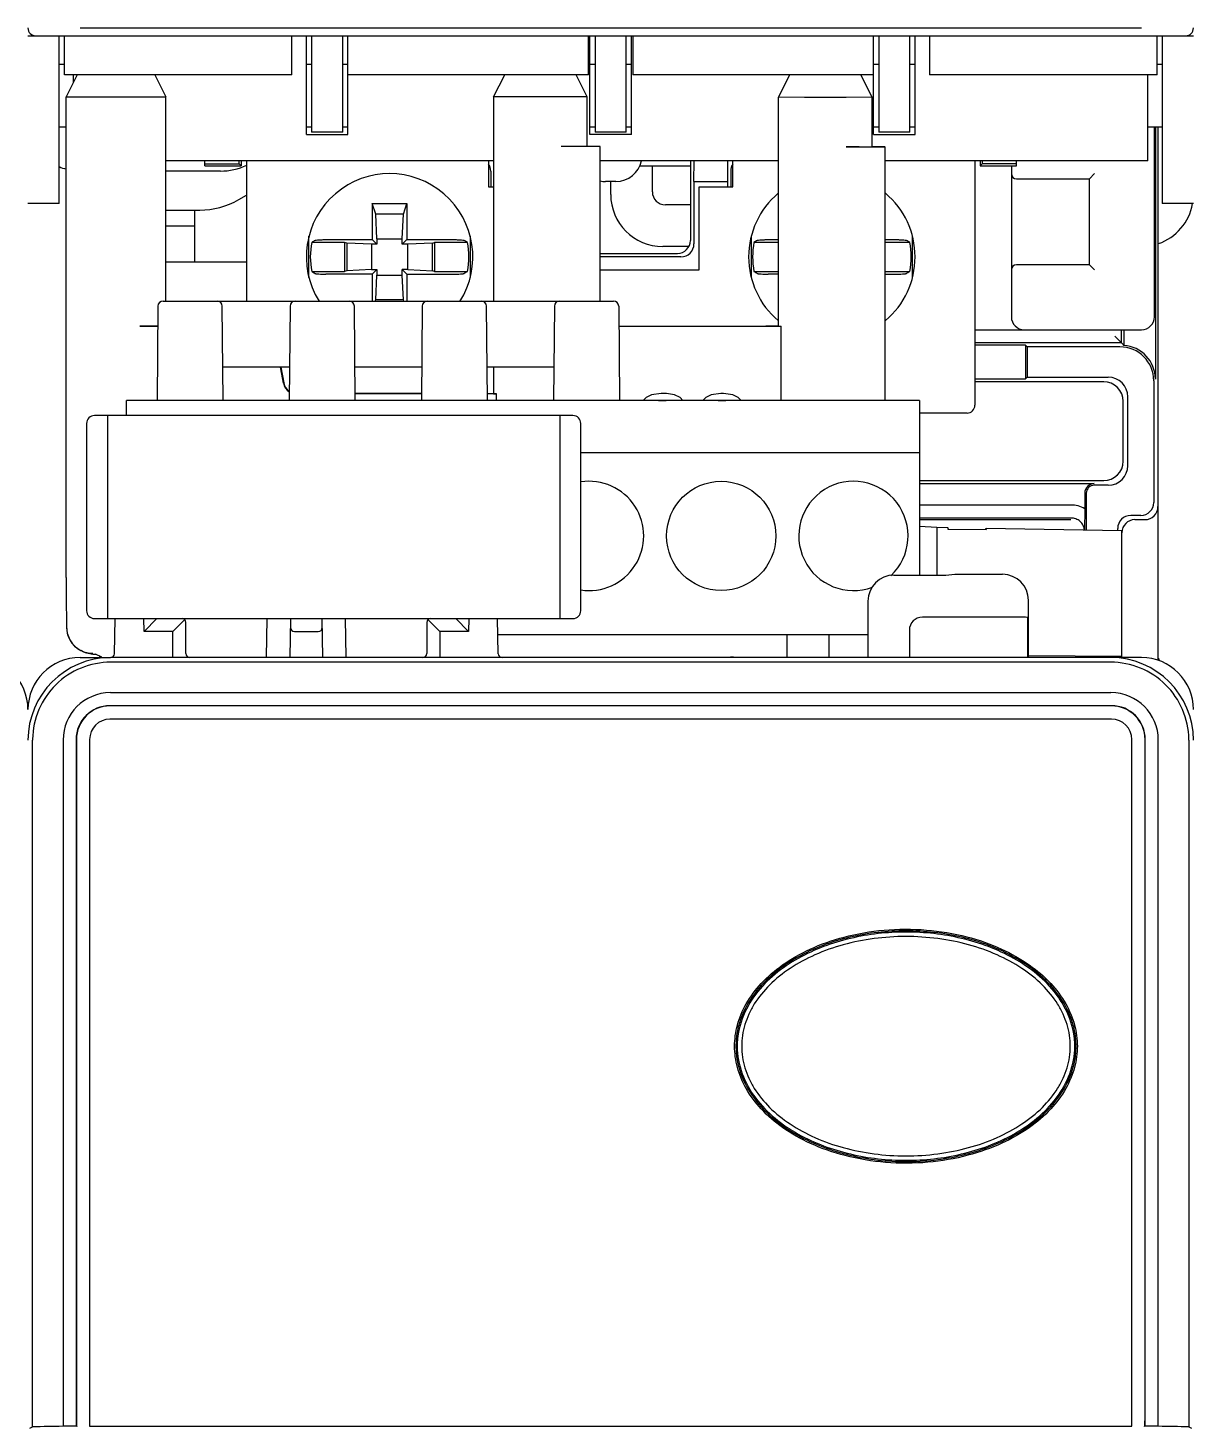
# Model space of a CAD drawing. Header units: millimetres. Extents: x 12275 to 14043, y 11466 to 13479.
# Drawn here: x 13119.36 to 13153.99, y 12885.04 to 12926.61 of the extents above; entities that cross this region are included whole.
import ezdxf

# ---------------------------------------------------------------- set-up
doc = ezdxf.new("R2010")
doc.units = ezdxf.units.MM

msp = doc.modelspace()

# ---------------------------------------------------------------- linework, layer by layer
at = {"color": 0, "linetype": 'Continuous'}
for p, q in [((13119.36373, 12926.38279), (13153.99864, 12926.38279)), ((13120.29145, 12921.39629), (13120.29145, 12926.38279)), ((13120.44607, 12925.22314), (13120.44607, 12926.38279)), ((13120.90993, 12926.61472), (13152.45244, 12926.61472)), ((13127.20685, 12925.45507), (13127.20685, 12926.38279)), ((13127.63591, 12923.44463), (13127.63591, 12926.38279)), ((13127.79053, 12926.38279), (13127.79053, 12923.52232)), ((13128.71825, 12923.52232), (13128.71825, 12926.38279)), ((13128.87287, 12923.44463), (13128.87287, 12926.38279)), ((13136.0202, 12925.45507), (13136.0202, 12926.38279)), ((13136.06271, 12923.44463), (13136.06271, 12926.38279)), ((13136.21733, 12926.38279), (13136.21733, 12923.52232)), ((13137.14505, 12923.52232), (13137.14505, 12926.38279)), ((13137.29967, 12923.44463), (13137.29967, 12926.38279)), ((13137.34217, 12926.38279), (13137.34217, 12925.45507)), ((13144.4895, 12923.44463), (13144.4895, 12926.38279)), ((13144.64412, 12926.38279), (13144.64412, 12923.52232)), ((13145.57184, 12923.52232), (13145.57184, 12926.38279)), ((13145.72647, 12923.44463), (13145.72647, 12926.38279)), ((13146.15552, 12926.38279), (13146.15552, 12925.45507)), ((13152.9163, 12925.22314), (13152.9163, 12926.38279)), ((13153.07092, 12926.38279), (13153.07092, 12921.39629)), ((13120.44607, 12925.53238), (13120.29145, 12925.53238)), ((13127.79053, 12925.53238), (13127.63591, 12925.53238)), ((13128.87287, 12925.53238), (13128.71825, 12925.53238)), ((13136.21733, 12925.53238), (13136.06271, 12925.53238)), ((13137.29967, 12925.53238), (13137.14505, 12925.53238)), ((13144.64412, 12925.53238), (13144.4895, 12925.53238)), ((13145.72647, 12925.53238), (13145.57184, 12925.53238)), ((13153.07092, 12925.53238), (13152.9163, 12925.53238)), ((13127.20564, 12925.22314), (13120.44607, 12925.22314)), ((13120.82874, 12925.22314), (13120.50019, 12924.56601)), ((13120.71666, 12924.99896), (13120.71666, 12925.22314)), ((13123.13261, 12925.22314), (13123.46116, 12924.56601)), ((13136.01899, 12925.22314), (13128.87287, 12925.22314)), ((13133.20223, 12924.56601), (13133.53079, 12925.22314)), ((13135.9854, 12924.56601), (13135.65684, 12925.22314)), ((13144.4895, 12925.22314), (13137.34339, 12925.22314)), ((13141.66769, 12924.55643), (13142.00104, 12925.22314)), ((13144.45085, 12924.55643), (13144.11749, 12925.22314)), ((13152.9163, 12925.22314), (13146.15673, 12925.22314)), ((13152.64572, 12922.67153), (13152.64572, 12925.22314)), ((13120.50019, 12910.28916), (13120.50019, 12924.56601)), ((13120.50019, 12924.56601), (13123.46116, 12924.56601)), ((13123.46116, 12918.49717), (13123.46116, 12924.56601)), ((13133.20223, 12924.56601), (13133.20223, 12918.49717)), ((13135.9854, 12924.56601), (13133.20223, 12924.56601)), ((13135.9854, 12923.09712), (13135.9854, 12924.56601)), ((13142.44079, 12924.55309), (13141.66769, 12924.55646)), ((13141.66769, 12917.75699), (13141.66769, 12924.55643)), ((13143.67775, 12924.55309), (13142.44079, 12924.55309)), ((13144.45085, 12924.55646), (13143.67775, 12924.55309)), ((13144.45085, 12923.0876), (13144.45085, 12924.55643)), ((13120.29145, 12923.67694), (13120.50019, 12923.67694)), ((13127.63591, 12923.67694), (13127.79053, 12923.67694)), ((13127.63591, 12923.44463), (13128.87287, 12923.44463)), ((13128.71825, 12923.52232), (13127.79053, 12923.52232)), ((13128.71825, 12923.67694), (13128.87287, 12923.67694)), ((13136.06271, 12923.67694), (13136.21733, 12923.67694)), ((13137.29967, 12923.44463), (13136.06271, 12923.44463)), ((13137.14505, 12923.52232), (13136.21733, 12923.52232)), ((13137.14505, 12923.67694), (13137.29967, 12923.67694)), ((13144.4895, 12923.67694), (13144.64412, 12923.67694)), ((13144.4895, 12923.44463), (13145.72647, 12923.44463)), ((13145.57184, 12923.52232), (13144.64412, 12923.52232)), ((13145.57184, 12923.67694), (13145.72647, 12923.67694)), ((13152.64572, 12923.67694), (13153.07092, 12923.67694)), ((13152.83899, 12918.03331), (13152.83899, 12923.67694)), ((13152.86657, 12923.67694), (13152.86657, 12916.18032)), ((13152.95496, 12907.88241), (13152.95496, 12923.67694)), ((13136.37195, 12923.09712), (13135.2123, 12923.09712)), ((13136.37195, 12918.49717), (13136.37195, 12923.09712)), ((13144.0643, 12923.08085), (13143.67775, 12923.08085)), ((13144.44133, 12923.09712), (13144.82788, 12923.09712)), ((13144.8374, 12915.53994), (13144.8374, 12923.0876)), ((13133.20223, 12922.67153), (13123.46116, 12922.67153)), ((13124.62082, 12922.51999), (13124.62082, 12922.67153)), ((13125.63925, 12922.58119), (13125.63925, 12922.67153)), ((13125.70316, 12922.67153), (13125.70316, 12922.51729)), ((13125.85778, 12922.67153), (13125.85778, 12918.49717)), ((13133.04762, 12922.67153), (13133.04762, 12921.89881)), ((13141.66769, 12922.67153), (13136.37195, 12922.67153)), ((13139.05053, 12922.67153), (13139.05053, 12920.30255)), ((13139.15511, 12922.05343), (13139.15889, 12922.67153)), ((13140.16014, 12921.89881), (13140.16014, 12922.67153)), ((13140.31476, 12921.89881), (13140.31476, 12922.67153)), ((13152.64572, 12922.67153), (13144.8374, 12922.67153)), ((13147.5046, 12922.67153), (13147.5046, 12915.40476)), ((13147.65922, 12922.67153), (13147.65922, 12922.51729)), ((13147.72312, 12922.67153), (13147.72312, 12922.58119)), ((13148.74156, 12922.51999), (13148.74156, 12922.67153)), ((13125.08468, 12922.36267), (13123.46116, 12922.36267)), ((13124.62082, 12922.58115), (13125.63925, 12922.58119)), ((13124.62082, 12922.51999), (13125.15372, 12922.51729)), ((13125.15372, 12922.51729), (13125.70316, 12922.51729)), ((13125.70316, 12922.51729), (13125.63925, 12922.58119)), ((13133.11526, 12922.36267), (13133.11526, 12921.89881)), ((13137.53523, 12922.51729), (13139.05053, 12922.51729)), ((13137.91815, 12921.74419), (13137.91815, 12922.51729)), ((13140.24711, 12922.36267), (13140.24711, 12921.89881)), ((13147.65922, 12922.51729), (13147.72312, 12922.58119)), ((13147.65922, 12922.51729), (13148.20866, 12922.51729)), ((13148.74156, 12922.58111), (13147.72312, 12922.58119)), ((13148.20866, 12922.51729), (13148.74156, 12922.51999)), ((13148.58694, 12922.51921), (13148.58694, 12918.03331)), ((13150.90624, 12922.13074), (13151.06086, 12922.28536)), ((13133.04762, 12921.89881), (13133.20223, 12921.89881)), ((13136.83581, 12922.05343), (13136.52657, 12922.05343)), ((13136.68119, 12921.66688), (13136.68119, 12922.05343)), ((13139.15511, 12922.05343), (13139.15511, 12920.19797)), ((13139.15511, 12922.05343), (13140.16014, 12922.05343)), ((13139.30973, 12919.42489), (13139.30973, 12921.89881)), ((13139.30973, 12921.89881), (13140.31476, 12921.89881)), ((13148.74156, 12922.13074), (13150.90624, 12922.13074)), ((13150.90624, 12919.57951), (13150.90624, 12922.13074)), ((13120.29145, 12921.39629), (13119.36373, 12921.39629)), ((13125.62585, 12921.51375), (13125.85778, 12921.64765)), ((13129.59572, 12921.39629), (13129.59572, 12920.32555)), ((13129.69718, 12921.08557), (13129.59572, 12921.39629)), ((13129.59572, 12921.39629), (13130.62394, 12921.39629)), ((13130.52249, 12921.08557), (13130.62394, 12921.39629)), ((13130.62394, 12921.39629), (13130.62394, 12920.32555)), ((13153.99864, 12921.39629), (13153.07092, 12921.39629)), ((13123.46116, 12921.20302), (13124.4662, 12921.20302)), ((13124.31158, 12921.20302), (13124.31158, 12919.65682)), ((13129.73438, 12920.34909), (13129.69718, 12921.08557)), ((13130.52249, 12921.08557), (13129.69718, 12921.08557)), ((13130.48529, 12920.34909), (13130.52249, 12921.08557)), ((13139.05053, 12921.35764), (13138.3047, 12921.35764)), ((13123.46116, 12920.73916), (13124.31158, 12920.73916)), ((13127.71322, 12919.19781), (13127.71322, 12920.42507)), ((13128.77356, 12920.24438), (13127.79462, 12920.24438)), ((13128.21637, 12920.32555), (13129.59572, 12920.32555)), ((13128.77356, 12920.24438), (13128.77356, 12919.37849)), ((13128.8357, 12920.22409), (13128.77356, 12920.24438)), ((13128.8357, 12920.22409), (13128.8357, 12919.39878)), ((13129.57218, 12920.18689), (13128.8357, 12920.22409)), ((13129.57218, 12920.18689), (13129.57218, 12919.43598)), ((13129.73438, 12920.18689), (13129.57218, 12920.18689)), ((13129.59572, 12920.32555), (13129.73438, 12920.18689)), ((13129.73438, 12920.34909), (13129.73438, 12920.18689)), ((13129.73438, 12920.34909), (13130.48529, 12920.34909)), ((13130.48529, 12920.18689), (13130.48529, 12920.34909)), ((13130.62394, 12920.32555), (13130.48529, 12920.18689)), ((13130.64748, 12920.18689), (13130.48529, 12920.18689)), ((13130.62394, 12920.32555), (13132.00329, 12920.32555)), ((13131.38396, 12920.22409), (13130.64748, 12920.18689)), ((13130.64748, 12919.43598), (13130.64748, 12920.18689)), ((13131.38396, 12920.22409), (13131.44611, 12920.24438)), ((13131.38396, 12919.39878), (13131.38396, 12920.22409)), ((13131.44611, 12920.24438), (13131.44611, 12919.37849)), ((13132.42505, 12920.24438), (13131.44611, 12920.24438)), ((13132.50644, 12920.42507), (13132.50644, 12919.19781)), ((13138.99798, 12920.12068), (13138.22739, 12920.12068)), ((13140.85593, 12920.42507), (13140.85593, 12919.19781)), ((13141.66769, 12920.24438), (13140.93733, 12920.24438)), ((13141.35908, 12920.32555), (13141.66769, 12920.32555)), ((13144.8374, 12920.32555), (13145.146, 12920.32555)), ((13145.56776, 12920.24438), (13144.8374, 12920.24438)), ((13145.64915, 12919.19781), (13145.64915, 12920.42507)), ((13136.37195, 12919.91601), (13138.664, 12919.91601)), ((13138.76857, 12919.81144), (13136.37195, 12919.81144)), ((13125.85778, 12919.65682), (13123.46116, 12919.65682)), ((13127.79462, 12919.37849), (13128.77356, 12919.37849)), ((13129.59572, 12919.29733), (13128.21637, 12919.29733)), ((13128.8357, 12919.39878), (13128.77356, 12919.37849)), ((13129.57218, 12919.43598), (13128.8357, 12919.39878)), ((13129.57218, 12919.43598), (13129.73438, 12919.43598)), ((13129.59572, 12919.29733), (13129.73438, 12919.43598)), ((13129.59572, 12919.29733), (13129.59572, 12918.49717)), ((13129.73438, 12919.43598), (13129.73438, 12919.27379)), ((13130.48529, 12919.27379), (13130.48529, 12919.43598)), ((13130.48529, 12919.43598), (13130.62394, 12919.29733)), ((13130.64748, 12919.43598), (13130.48529, 12919.43598)), ((13130.62394, 12919.29733), (13130.62394, 12918.49717)), ((13130.62394, 12919.29733), (13132.00329, 12919.29733)), ((13130.64748, 12919.43598), (13131.38396, 12919.39878)), ((13131.44611, 12919.37849), (13131.38396, 12919.39878)), ((13131.44611, 12919.37849), (13132.42505, 12919.37849)), ((13136.37195, 12919.42489), (13139.30973, 12919.42489)), ((13140.93733, 12919.37849), (13141.66769, 12919.37849)), ((13141.66769, 12919.29733), (13141.35908, 12919.29733)), ((13144.8374, 12919.37849), (13145.56776, 12919.37849)), ((13144.8374, 12919.29733), (13145.146, 12919.29733)), ((13150.90624, 12919.57951), (13148.74156, 12919.57951)), ((13151.06086, 12919.42489), (13150.90624, 12919.57951)), ((13129.69718, 12918.53731), (13129.73438, 12919.27379)), ((13129.73438, 12919.27379), (13130.48529, 12919.27379)), ((13130.52249, 12918.53731), (13130.48529, 12919.27379)), ((13123.37884, 12918.49717), (13136.76351, 12918.49717)), ((13129.68407, 12918.49717), (13129.69718, 12918.53731)), ((13130.52249, 12918.53731), (13129.69718, 12918.53731)), ((13130.53559, 12918.49717), (13130.52249, 12918.53731)), ((13123.22423, 12918.3439), (13123.19977, 12915.54087)), ((13125.16053, 12915.54079), (13125.13607, 12918.3439)), ((13127.15158, 12918.3439), (13127.12712, 12915.54071)), ((13129.08788, 12915.54062), (13129.06342, 12918.3439)), ((13131.07893, 12918.3439), (13131.05447, 12915.54054)), ((13133.01524, 12915.54045), (13132.99077, 12918.3439)), ((13135.00628, 12918.3439), (13134.98182, 12915.54037)), ((13136.91812, 12918.3439), (13136.94259, 12915.54028)), ((13123.21908, 12917.75395), (13122.68806, 12917.75395)), ((13136.92327, 12917.75395), (13141.75039, 12917.75395)), ((13141.75039, 12915.54008), (13141.75039, 12917.75395)), ((13147.5046, 12917.64676), (13152.45244, 12917.64676)), ((13151.8556, 12917.25853), (13151.8556, 12917.64676)), ((13151.92881, 12917.64676), (13151.92881, 12917.18306)), ((13151.8556, 12917.25853), (13147.5046, 12917.25853)), ((13151.8556, 12917.25853), (13151.66233, 12917.4518)), ((13151.8556, 12917.25853), (13151.8952, 12917.21893)), ((13149.01214, 12917.18532), (13147.5046, 12917.18532)), ((13149.01214, 12917.18532), (13149.01214, 12916.18894)), ((13149.01214, 12917.18532), (13149.05937, 12917.13809)), ((13149.05937, 12917.13809), (13149.05937, 12916.23616)), ((13151.81435, 12917.13809), (13149.05937, 12917.13809)), ((13127.13578, 12916.53349), (13125.15187, 12916.53349)), ((13126.95562, 12916.05743), (13126.86407, 12916.53349)), ((13126.873, 12916.53349), (13126.96287, 12916.0662)), ((13131.06313, 12916.53349), (13129.07922, 12916.53349)), ((13134.99049, 12916.53349), (13133.00657, 12916.53349)), ((13133.20223, 12916.53349), (13133.20223, 12915.74692)), ((13147.5046, 12916.18894), (13149.01214, 12916.18894)), ((13151.33147, 12916.10055), (13147.5046, 12916.10055)), ((13149.01214, 12916.18894), (13149.05937, 12916.23616)), ((13149.05937, 12916.23616), (13151.46708, 12916.23616)), ((13152.81935, 12916.1331), (13152.81935, 12912.51515)), ((13122.29285, 12915.09552), (13122.29287, 12915.54091)), ((13145.85698, 12915.5399), (13122.29287, 12915.54091)), ((13131.05632, 12915.75266), (13129.08603, 12915.75266)), ((13131.05624, 12915.74389), (13129.08611, 12915.74389)), ((13133.28493, 12915.74389), (13133.01346, 12915.74389)), ((13133.28493, 12915.54044), (13133.28493, 12915.74389)), ((13137.73454, 12915.62929), (13137.64735, 12915.54025)), ((13137.8956, 12915.71154), (13137.73454, 12915.62929)), ((13138.17746, 12915.75266), (13137.8956, 12915.71154)), ((13138.10384, 12915.54023), (13138.13719, 12915.54705)), ((13138.13719, 12915.54705), (13138.29826, 12915.54705)), ((13138.33852, 12915.75266), (13138.17746, 12915.75266)), ((13138.29826, 12915.54705), (13138.33166, 12915.54022)), ((13138.58012, 12915.71154), (13138.33852, 12915.75266)), ((13138.74118, 12915.62929), (13138.58012, 12915.71154)), ((13138.82841, 12915.5402), (13138.74118, 12915.62929)), ((13139.50623, 12915.62929), (13139.41897, 12915.54018)), ((13139.66729, 12915.71154), (13139.50623, 12915.62929)), ((13139.94915, 12915.75266), (13139.66729, 12915.71154)), ((13139.87515, 12915.54016), (13139.90888, 12915.54705)), ((13139.90888, 12915.54705), (13140.06994, 12915.54705)), ((13140.02968, 12915.75266), (13139.94915, 12915.75266)), ((13140.31154, 12915.71154), (13140.02968, 12915.75266)), ((13140.06994, 12915.54705), (13140.10372, 12915.54015)), ((13140.4726, 12915.62929), (13140.31154, 12915.71154)), ((13140.55991, 12915.54013), (13140.4726, 12915.62929)), ((13145.85698, 12915.5399), (13145.85675, 12910.3553)), ((13152.04688, 12913.60697), (13152.04688, 12915.65636)), ((13147.27267, 12915.17283), (13145.85696, 12915.17283)), ((13151.91127, 12913.74257), (13151.91127, 12915.52075)), ((13121.10553, 12914.86359), (13121.10553, 12909.29727)), ((13135.56019, 12915.09552), (13121.33746, 12915.09552)), ((13121.72401, 12915.09552), (13121.72401, 12909.06534)), ((13135.17364, 12915.09552), (13135.17364, 12909.06534)), ((13135.79212, 12909.29727), (13135.79212, 12914.86359)), ((13145.85691, 12913.9937), (13135.79212, 12913.99413)), ((13145.85687, 12913.07439), (13151.05261, 12913.07439)), ((13145.85688, 12913.16277), (13151.33147, 12913.16277)), ((13150.76795, 12912.78973), (13150.76795, 12912.3266)), ((13150.81518, 12912.78973), (13150.81518, 12911.68894)), ((13151.46708, 12913.02716), (13151.05261, 12913.02716)), ((13150.35685, 12912.43887), (13145.85684, 12912.43887)), ((13150.76795, 12912.3266), (13150.76221, 12911.69068)), ((13152.94484, 12912.38966), (13152.94484, 12907.81813)), ((13150.35685, 12912.05233), (13145.85683, 12912.05233)), ((13145.85683, 12912.00479), (13150.35685, 12912.00479)), ((13152.43281, 12912.12861), (13152.13366, 12912.12861)), ((13152.25915, 12912.00312), (13152.5583, 12912.00312)), ((13146.36917, 12911.76598), (13145.85682, 12911.79528)), ((13146.36917, 12911.76598), (13146.36917, 12910.3553)), ((13146.69985, 12911.76025), (13146.36917, 12911.76598)), ((13146.69985, 12911.76025), (13146.69985, 12911.72553)), ((13146.71728, 12911.72538), (13146.69985, 12911.76025)), ((13146.69985, 12911.72553), (13147.83565, 12911.71569)), ((13147.82326, 12911.7158), (13147.83565, 12911.74057)), ((13147.83565, 12911.74057), (13147.83565, 12911.71569)), ((13151.87262, 12911.67062), (13147.83565, 12911.74057)), ((13151.74713, 12911.6728), (13151.74713, 12911.74207)), ((13151.87262, 12907.94667), (13151.87262, 12911.67062)), ((13145.09876, 12910.3553), (13146.63872, 12910.3553)), ((13146.63872, 12910.3553), (13146.90653, 12910.37961)), ((13146.90653, 12910.37961), (13148.32313, 12910.37961)), ((13144.32672, 12909.58326), (13144.32672, 12907.92003)), ((13149.09564, 12907.90569), (13149.09564, 12909.60615)), ((13121.33746, 12909.06534), (13135.56019, 12909.06534)), ((13121.93354, 12908.01963), (13121.95179, 12909.06534)), ((13122.81741, 12908.67879), (13122.81066, 12909.06534)), ((13123.19733, 12909.06534), (13122.81741, 12908.67879)), ((13124.02481, 12909.03137), (13123.67222, 12908.67879)), ((13124.05877, 12908.02165), (13124.05877, 12908.94937)), ((13126.45602, 12907.90569), (13126.47626, 12909.06534)), ((13127.15181, 12907.90569), (13127.17205, 12909.06534)), ((13128.09977, 12909.06534), (13128.12001, 12907.90569)), ((13128.8158, 12907.90569), (13128.79556, 12909.06534)), ((13131.21305, 12908.94937), (13131.21305, 12908.02165)), ((13131.24701, 12909.03137), (13131.5996, 12908.67879)), ((13132.07461, 12909.06534), (13132.45441, 12908.67879)), ((13132.46116, 12909.06534), (13132.45441, 12908.67879)), ((13133.33828, 12908.01963), (13133.32003, 12909.06534)), ((13148.87197, 12909.10585), (13145.94286, 12909.10585)), ((13149.06522, 12909.0959), (13149.0722, 12909.07494)), ((13123.67222, 12908.67879), (13122.81741, 12908.67879)), ((13123.67222, 12907.90569), (13123.67222, 12908.67879)), ((13127.28125, 12908.67885), (13127.99057, 12908.67885)), ((13131.5996, 12908.67879), (13131.5996, 12907.90569)), ((13132.45441, 12908.67879), (13131.5996, 12908.67879)), ((13144.32672, 12908.58206), (13133.32845, 12908.58253)), ((13141.9293, 12907.92003), (13141.92933, 12908.58216)), ((13143.16629, 12908.58211), (13143.16626, 12907.92003)), ((13145.55684, 12908.71983), (13145.55684, 12907.90569)), ((13149.0754, 12907.90569), (13149.0754, 12908.88193)), ((13120.93006, 12908.11864), (13120.94048, 12908.11333)), ((13120.9749, 12908.09612), (13120.94048, 12908.11333)), ((13120.90993, 12907.90569), (13121.81759, 12907.90569)), ((13121.33774, 12908.00596), (13121.37379, 12908.00511)), ((13121.55578, 12907.91412), (13121.37379, 12908.00511)), ((13121.48975, 12907.94713), (13121.48975, 12907.90569)), ((13151.54153, 12907.76673), (13121.82085, 12907.76673)), ((13152.45244, 12907.90569), (13121.82219, 12907.90569)), ((13140.32845, 12907.92003), (13144.32672, 12907.92003)), ((13144.34107, 12907.90569), (13144.32672, 12907.92003)), ((13149.09564, 12907.97073), (13151.87262, 12907.94667)), ((13150.73765, 12907.9135), (13150.73768, 12907.90556)), ((13151.87262, 12907.94667), (13151.80751, 12907.91412)), ((13152.97857, 12907.8588), (13152.95496, 12907.88241)), ((13152.97857, 12907.81344), (13152.97857, 12907.8588)), ((13121.81446, 12906.862), (13151.54791, 12906.862)), ((13151.56338, 12906.47545), (13121.799, 12906.47545)), ((13151.56338, 12906.46735), (13121.799, 12906.46735)), ((13151.56338, 12906.07368), (13121.799, 12906.07368)), ((13119.5008, 12885.04282), (13119.5008, 12905.44723)), ((13120.40742, 12905.45496), (13120.40742, 12885.06056)), ((13120.79397, 12905.47042), (13120.79397, 12885.06056)), ((13120.80207, 12905.47042), (13120.80207, 12885.43637)), ((13121.19573, 12905.47042), (13121.19573, 12885.06056)), ((13152.16664, 12885.06056), (13152.16664, 12905.47042)), ((13152.56031, 12885.43637), (13152.56031, 12905.47042)), ((13152.56841, 12885.06056), (13152.56841, 12905.47042)), ((13152.95496, 12885.06056), (13152.95496, 12905.45496)), ((13153.86157, 12905.44723), (13153.86157, 12885.04282)), ((13119.41773, 12885.00118), (13119.50103, 12885.04282)), ((13120.79397, 12885.06056), (13120.40742, 12885.06056)), ((13120.81533, 12885.04988), (13120.79397, 12885.06056)), ((13121.19573, 12885.06056), (13152.16664, 12885.06056)), ((13152.56841, 12885.06056), (13152.54704, 12885.04988)), ((13152.95496, 12885.06056), (13152.56841, 12885.06056)), ((13153.86134, 12885.04282), (13153.94465, 12885.00118))]:
    msp.add_line(p, q, dxfattribs=at)
msp.add_lwpolyline([(13120.50022, 12910.28915), (13120.50024, 12910.21305), (13120.50039, 12910.04454), (13120.50071, 12909.88331), (13120.50116, 12909.73091), (13120.50174, 12909.58853), (13120.50243, 12909.45713), (13120.50321, 12909.33746), (13120.50407, 12909.22995), (13120.50499, 12909.13471), (13120.50595, 12909.05165), (13120.50696, 12908.98037), (13120.50801, 12908.92034), (13120.50909, 12908.87077), (13120.51023, 12908.83009), (13120.51156, 12908.79549), (13120.51352, 12908.76135), (13120.51833, 12908.71183), (13120.53295, 12908.63004), (13120.56321, 12908.53082), (13120.60986, 12908.43028), (13120.67178, 12908.33561), (13120.75009, 12908.24783), (13120.84554, 12908.16964), (13120.93008, 12908.11867)], dxfattribs=at)
msp.add_circle((13139.96578, 12911.52003), 1.62351, dxfattribs=at)
for centre, radius, start, end in [((13119.59566, 12926.61472), 0.23193, 180, 270), ((13153.76671, 12926.61472), 0.23193, 270, 0), ((13136.83581, 12922.82653), 0.7731, 270, 348.321439), ((13120.90993, 12923.90887), 1.5462, 246.223013, 254.617623), ((13125.08468, 12924.21811), 1.85544, 270, 294.821997), ((13130.10983, 12919.81144), 2.47392, 327.736679, 212.102481), ((13132.72871, 12922.36267), 0.38655, 0, 32.782275), ((13140.63366, 12922.36267), 0.38655, 147.271987, 180), ((13148.74156, 12922.28536), 0.15462, 180, 270), ((13136.52657, 12922.82653), 0.7731, 258.350155, 270), ((13124.4662, 12923.52232), 2.3193, 270, 300), ((13138.22739, 12921.66688), 1.5462, 180, 270), ((13138.3047, 12921.74419), 0.38655, 180, 270), ((13143.25254, 12919.81144), 2.47392, 130.184963, 229.815037), ((13143.25254, 12919.81144), 2.47392, 310.184963, 49.815037), ((13152.45244, 12921.66688), 1.5462, 289.08831, 349.840106), ((13130.10983, 12919.81144), 2.35535, 169.407981, 190.592019), ((13133.02056, 12911.26827), 10.38659, 119.570133, 120.208213), ((13127.1991, 12911.26827), 10.38659, 59.791787, 60.429867), ((13130.10983, 12919.81144), 2.35535, 349.407981, 10.592019), ((13143.25254, 12919.81144), 2.35535, 169.407981, 190.592019), ((13146.16327, 12911.26827), 10.38659, 119.570133, 120.208213), ((13140.34181, 12911.26827), 10.38659, 59.791787, 60.429867), ((13143.25254, 12919.81144), 2.35535, 349.407981, 10.592019), ((13133.0176, 12928.34945), 10.38064, 239.791604, 240.43005), ((13127.20206, 12928.34945), 10.38064, 299.56995, 300.208396), ((13146.16031, 12928.34945), 10.38064, 239.791604, 240.43005), ((13140.34477, 12928.34945), 10.38064, 299.56995, 300.208396), ((13148.74156, 12919.42489), 0.15462, 90, 180), ((13123.37884, 12918.34254), 0.15462, 89.999978, 179.49796), ((13124.98147, 12918.34255), 0.15462, 0.500063, 90.007648), ((13127.3062, 12918.34254), 0.15462, 89.999978, 179.49796), ((13128.90882, 12918.34255), 0.15462, 0.500063, 90.007648), ((13131.23355, 12918.34254), 0.15462, 89.999978, 179.49796), ((13132.83618, 12918.34255), 0.15462, 0.500063, 90.007648), ((13135.1609, 12918.34254), 0.15462, 89.999978, 179.49796), ((13136.76351, 12918.34254), 0.15462, 0.503437, 90.000026), ((13148.97349, 12918.03331), 0.38655, 180, 270), ((13152.45244, 12918.03331), 0.38655, 270, 0), ((13147.27267, 12915.40476), 0.23193, 269.999993, 0), ((13121.33746, 12914.86359), 0.23193, 90, 180), ((13135.56019, 12914.86359), 0.23193, 0, 90), ((13136.03843, 12911.5202), 1.62351, 261.238955, 98.75791), ((13143.89313, 12911.51986), 1.62351, 313.284328, 290.38953), ((13151.0526, 12912.78974), 0.28465, 89.998773, 180.001227), ((13151.0526, 12912.78974), 0.23743, 89.998529, 180.001471), ((13121.33746, 12909.29727), 0.23193, 180, 270), ((13123.94281, 12908.94937), 0.11597, 0, 90), ((13131.32901, 12908.94937), 0.11597, 90, 180), ((13135.56019, 12909.29727), 0.23193, 270, 0), ((13121.2863, 12908.80483), 0.77316, 180.001198, 242.563724), ((13117.81753, 12906.35949), 1.5462, 0, 90), ((13121.82219, 12905.44723), 2.45846, 90, 180), ((13120.90993, 12906.35949), 1.5462, 90, 180), ((13121.81759, 12908.02165), 0.11597, 270, 359), ((13124.17474, 12908.02165), 0.11597, 180, 270), ((13131.09708, 12908.02165), 0.11597, 270, 0), ((13133.45423, 12908.02165), 0.11597, 181, 270), ((13151.54018, 12905.44723), 2.45846, 0, 90), ((13152.45244, 12906.35949), 1.5462, 0, 90), ((13121.81446, 12905.45496), 1.40704, 90, 180), ((13151.54791, 12905.45496), 1.40704, 360, 90), ((13121.799, 12905.47042), 1.00503, 90, 180), ((13121.799, 12905.47042), 0.99693, 90, 180), ((13151.56338, 12905.47042), 1.00503, 0, 90), ((13151.56338, 12905.47042), 0.99693, 0, 90), ((13121.799, 12905.47042), 0.60326, 90, 180), ((13151.56338, 12905.47042), 0.60326, 0, 90), ((13121.71019, 12905.44726), 2.20958, 179.145772, 180.000836), ((13151.65218, 12905.44726), 2.20958, 359.999164, 0.854228), ((13121.36954, 12812.72245), 72.34451, 90.76201, 91.4799963), ((13151.91457, 12808.72281), 76.34484, 88.5388145, 89.2191792)]:
    msp.add_arc(centre, radius, start, end, dxfattribs=at)
for centre, major_axis, ratio, start_param, end_param in [((13127.20564, 12925.45507), (0, 0.23193), 0.00523604, -3.14159265, -1.57079633), ((13136.01899, 12925.45507), (0, 0.23193), 0.00523604, -3.14159265, -1.57079633), ((13137.34339, 12925.45507), (0, 0.23193), 0.00523604, -4.71238898, -3.14162007), ((13146.15673, 12925.45507), (0, 0.23193), 0.00523604, 1.57079633, 3.14156524), ((13143.67775, 12923.0876), (0.7731, 0), 0.00872687, -1.57079633, 0), ((13144.0643, 12923.0876), (0.7731, 0), 0.00872687, -1.57079633, 0), ((13138.66397, 12920.30258), (0.27335, -0.27335), 0.99992385, -0.78536009, 0.78536009), ((13138.76854, 12920.198), (0.27335, -0.27335), 0.99992385, -0.78536009, 0.78536009), ((13122.68806, 12917.7607), (0.7731, 0), 0.00872687, -1.57079633, -0.81148852), ((13141.29023, 12917.76609), (0.38655, 0), 0.00872687, -1.57079633, -0.12455767), ((13151.89516, 12916.2139), (-0.26417, 1.11913), 0.38199203, -0.62053129, -0.55358959), ((13151.81428, 12916.13302), (0.71072, 0.71072), 0.99992385, -0.78536009, 0.78536009), ((13151.86151, 12916.18025), (0.71072, 0.71072), 0.99992385, -0.78536009, 0.71841838), ((13127.33523, 12916.13045), (0.24619, 0.29805), 0.99993595, -3.83196522, -3.02110536), ((13127.34247, 12916.13922), (0.24619, 0.29805), 0.99993595, 2.45122009, 3.2406092), ((13151.33142, 12915.52071), (0.41003, 0.41003), 0.99992385, -0.78536009, 0.78536009), ((13151.46703, 12915.65632), (0.41003, 0.41003), 0.99992385, -0.78536009, 0.78536009), ((13132.82478, 12915.75603), (0.38655, 0), 0.00872687, -1.05150555, -0.12455767), ((13133.97533, 12915.74692), (0.7731, 0), 0.00872687, -3.14159265, -2.67482731), ((13151.33142, 12913.74262), (0.41003, -0.41003), 0.99992385, -0.78536009, 0.78536009), ((13151.46703, 12913.60701), (0.41003, -0.41003), 0.99992385, -0.78536009, 0.78536009), ((13152.43278, 12912.51517), (0.27335, -0.27335), 0.99992385, -0.78536009, 0.78536009), ((13152.55827, 12912.38969), (-0.27335, 0.27335), 0.99992385, -3.92695274, -2.35623257), ((13152.13369, 12911.74204), (-0.27335, 0.27335), 0.99992385, -0.78536009, 0.78536009), ((13152.25918, 12911.61656), (0.27335, -0.27335), 0.99992385, 2.35623257, 3.92695274), ((13145.10089, 12909.58114), (0.54816, -0.54816), 0.99726469, 2.35756402, 3.92562129), ((13148.32242, 12909.60545), (0.24467, 0.73461), 0.99847786, -1.24883259, 0.32105035), ((13145.94392, 12908.71877), (0.27408, -0.27408), 0.99726469, 2.35756402, 3.92562129), ((13148.87197, 12909.09572), (0.19328, 0), 0.05240778, 0.01745329, 1.57079633), ((13149.07202, 12908.88193), (0, 0.19328), 0.01745506, -1.57079633, -0.05235988), ((13127.28331, 12908.79481), (0.08346, 0.08201), 0.98239799, -3.92683852, -2.35634678), ((13127.98851, 12908.79481), (-0.08346, 0.08201), 0.98239799, -3.92683852, -2.35634678), ((13121.33771, 12908.77907), (0.79071, -0.19186), 0.94746599, -1.80878186, -1.34478239), ((13140.32916, 12907.14587), (-0.24467, 0.73461), 0.99847786, -0.32105035, -0.20228702), ((13120.81557, 12885.43637), (0, 0.38655), 0.03492077, -4.71238898, -3.15904595), ((13152.54681, 12885.43637), (0, 0.38655), 0.03492077, -3.12413936, -1.57079633)]:
    msp.add_ellipse(centre, major_axis=major_axis, ratio=ratio, start_param=start_param, end_param=end_param, dxfattribs=at)
for points, knots in [([(13127.8949, 12920.30203), (13127.89916, 12920.30444), (13127.91188, 12920.30782), (13127.94856, 12920.31448), (13128.01405, 12920.32009), (13128.10867, 12920.3246), (13128.17902, 12920.32555), (13128.21637, 12920.32555)], [0, 0, 0, 0, 0.04541567, 0.12016914, 0.34732219, 0.65338295, 1, 1, 1, 1]), ([(13132.00329, 12920.32555), (13132.04064, 12920.32555), (13132.11099, 12920.3246), (13132.20561, 12920.32009), (13132.2711, 12920.31448), (13132.30778, 12920.30782), (13132.3205, 12920.30444), (13132.32476, 12920.30203)], [0, 0, 0, 0, 0.34661968, 0.65268074, 0.87983264, 0.95458505, 1, 1, 1, 1]), ([(13141.03761, 12920.30203), (13141.04187, 12920.30444), (13141.05459, 12920.30782), (13141.09127, 12920.31448), (13141.15677, 12920.32009), (13141.25138, 12920.3246), (13141.32174, 12920.32555), (13141.35908, 12920.32555)], [0, 0, 0, 0, 0.04541567, 0.12016914, 0.34732219, 0.65338295, 1, 1, 1, 1]), ([(13145.146, 12920.32555), (13145.18335, 12920.32555), (13145.25371, 12920.3246), (13145.34832, 12920.32009), (13145.41382, 12920.31448), (13145.45049, 12920.30782), (13145.46322, 12920.30444), (13145.46747, 12920.30203)], [0, 0, 0, 0, 0.34661968, 0.65268074, 0.87983264, 0.95458505, 1, 1, 1, 1]), ([(13127.8949, 12919.32085), (13127.89916, 12919.31843), (13127.91188, 12919.31506), (13127.94856, 12919.3084), (13128.01405, 12919.30279), (13128.10867, 12919.29828), (13128.17902, 12919.29733), (13128.21637, 12919.29733)], [0, 0, 0, 0, 0.0454158, 0.12016912, 0.34732247, 0.65338327, 1, 1, 1, 1]), ([(13132.00329, 12919.29733), (13132.04062, 12919.29733), (13132.11093, 12919.29829), (13132.20554, 12919.30283), (13132.27107, 12919.3084), (13132.3078, 12919.31505), (13132.32051, 12919.31844), (13132.32476, 12919.32085)], [0, 0, 0, 0, 0.34644202, 0.65225049, 0.8798758, 0.95464503, 1, 1, 1, 1]), ([(13141.03761, 12919.32085), (13141.04187, 12919.31843), (13141.05459, 12919.31506), (13141.09127, 12919.3084), (13141.15677, 12919.30279), (13141.25138, 12919.29828), (13141.32174, 12919.29733), (13141.35908, 12919.29733)], [0, 0, 0, 0, 0.0454158, 0.12016912, 0.34732247, 0.65338327, 1, 1, 1, 1]), ([(13145.146, 12919.29733), (13145.18333, 12919.29733), (13145.25364, 12919.29829), (13145.34826, 12919.30283), (13145.41378, 12919.3084), (13145.45051, 12919.31505), (13145.46322, 12919.31844), (13145.46747, 12919.32085)], [0, 0, 0, 0, 0.34644202, 0.65225049, 0.8798758, 0.95464503, 1, 1, 1, 1]), ([(13150.76001, 12911.6903), (13150.75508, 12911.73945), (13150.72788, 12911.83699), (13150.63621, 12911.95785), (13150.50595, 12912.03539), (13150.40624, 12912.05234), (13150.35685, 12912.05233)], [0, 0, 0, 0, 0.25012999, 0.49999706, 0.74988423, 1, 1, 1, 1]), ([(13121.82085, 12907.76673), (13121.52181, 12907.76655), (13120.91743, 12907.64787), (13120.15106, 12907.14055), (13119.6327, 12906.38167), (13119.50531, 12905.77915), (13119.50086, 12905.4802)], [0, 0, 0, 0, 0.25004936, 0.50003894, 0.7499949, 1, 1, 1, 1]), ([(13153.86152, 12905.4802), (13153.85706, 12905.77915), (13153.72968, 12906.38167), (13153.21131, 12907.14055), (13152.44494, 12907.64787), (13151.84057, 12907.76655), (13151.54153, 12907.76673)], [0, 0, 0, 0, 0.25000508, 0.49996104, 0.74995059, 1, 1, 1, 1]), ([(13140.363, 12896.35556), (13140.363, 12896.56731), (13140.42183, 12897.00929), (13140.69535, 12897.65076), (13141.15421, 12898.26248), (13141.80122, 12898.81256), (13142.63254, 12899.28385), (13143.65025, 12899.63991), (13144.81745, 12899.84016), (13146.05016, 12899.84397), (13147.22967, 12899.64889), (13148.26378, 12899.29187), (13149.10653, 12898.81587), (13149.75738, 12898.26274), (13150.21658, 12897.65058), (13150.49002, 12897.00888), (13150.54876, 12896.56711), (13150.54876, 12896.35556)], [0, 0, 0, 0, 0.04684584, 0.09727657, 0.15265645, 0.21451777, 0.28384066, 0.36293568, 0.45186216, 0.54463011, 0.63435824, 0.71512629, 0.7854105, 0.84730505, 0.90276871, 0.95319851, 1, 1, 1, 1]), ([(13150.50971, 12896.35556), (13150.50971, 12896.49558), (13150.48453, 12896.77641), (13150.33646, 12897.31856), (13149.98715, 12897.93743), (13149.39566, 12898.54184), (13148.69637, 12899.01393), (13147.93126, 12899.36693), (13146.85757, 12899.69014), (13145.45584, 12899.84791), (13144.05411, 12899.69012), (13142.98047, 12899.36688), (13142.21535, 12899.01394), (13141.51611, 12898.54183), (13140.92461, 12897.93744), (13140.5753, 12897.31856), (13140.42723, 12896.77641), (13140.40205, 12896.49558), (13140.40205, 12896.35556)], [0, 0, 0, 0, 0.03128988, 0.06260369, 0.12504463, 0.18752614, 0.25005236, 0.312578, 0.37512418, 0.5000041, 0.62488211, 0.68742605, 0.74994851, 0.81247399, 0.87495527, 0.93739601, 0.96871, 1, 1, 1, 1]), ([(13150.47209, 12896.35556), (13150.47207, 12896.63207), (13150.36774, 12897.1897), (13149.951, 12897.92138), (13149.36292, 12898.51927), (13148.43879, 12899.14024), (13147.12016, 12899.62399), (13145.45588, 12899.80804), (13143.7916, 12899.62399), (13142.47298, 12899.14025), (13141.54885, 12898.51927), (13140.96077, 12897.92139), (13140.54402, 12897.18971), (13140.43969, 12896.63208), (13140.43967, 12896.35556)], [0, 0, 0, 0, 0.0624123, 0.12489675, 0.18745982, 0.2500485, 0.37496743, 0.50000004, 0.62503256, 0.74995132, 0.81253981, 0.8751027, 0.93758702, 1, 1, 1, 1]), ([(13150.33903, 12896.35556), (13150.33903, 12896.46317), (13150.32267, 12896.67994), (13150.25039, 12897.00055), (13150.13159, 12897.3143), (13149.90904, 12897.72613), (13149.51364, 12898.20741), (13148.89767, 12898.69852), (13148.15416, 12899.09746), (13147.31206, 12899.39338), (13146.40132, 12899.57415), (13145.45588, 12899.63594), (13144.51044, 12899.57415), (13143.5997, 12899.39338), (13142.7576, 12899.09746), (13142.01409, 12898.69852), (13141.39812, 12898.20741), (13141.00272, 12897.72613), (13140.78017, 12897.3143), (13140.66137, 12897.00055), (13140.58909, 12896.67994), (13140.57273, 12896.46317), (13140.57273, 12896.35556)], [0, 0, 0, 0, 0.02501668, 0.05031543, 0.07615519, 0.10275851, 0.15885337, 0.21952248, 0.28481399, 0.35408524, 0.42628009, 0.5, 0.57371992, 0.64591476, 0.71518601, 0.78047753, 0.84114663, 0.89724149, 0.92384481, 0.94968457, 0.97498332, 1, 1, 1, 1]), ([(13150.54876, 12896.35556), (13150.54876, 12896.14382), (13150.48993, 12895.70184), (13150.21641, 12895.06036), (13149.75755, 12894.44864), (13149.11054, 12893.89857), (13148.27922, 12893.42727), (13147.26151, 12893.07121), (13146.09431, 12892.87096), (13144.8616, 12892.86715), (13143.68209, 12893.06223), (13142.64798, 12893.41925), (13141.80523, 12893.89525), (13141.15438, 12894.44839), (13140.69518, 12895.06054), (13140.42174, 12895.70225), (13140.363, 12896.14402), (13140.363, 12896.35556)], [0, 0, 0, 0, 0.04684584, 0.09727657, 0.15265645, 0.21451777, 0.28384066, 0.36293568, 0.45186216, 0.54463011, 0.63435824, 0.71512629, 0.7854105, 0.84730505, 0.90276871, 0.95319851, 1, 1, 1, 1]), ([(13140.40205, 12896.35556), (13140.40205, 12896.21554), (13140.42723, 12895.93472), (13140.5753, 12895.39256), (13140.92461, 12894.77369), (13141.5161, 12894.16929), (13142.21539, 12893.69719), (13142.9805, 12893.34419), (13144.05419, 12893.02099), (13145.45592, 12892.86321), (13146.85765, 12893.021), (13147.93129, 12893.34424), (13148.6964, 12893.69718), (13149.39565, 12894.1693), (13149.98715, 12894.77369), (13150.33646, 12895.39256), (13150.48453, 12895.93472), (13150.50971, 12896.21554), (13150.50971, 12896.35556)], [0, 0, 0, 0, 0.03128988, 0.06260369, 0.12504463, 0.18752614, 0.25005236, 0.312578, 0.37512418, 0.5000041, 0.62488211, 0.68742605, 0.74994851, 0.81247399, 0.87495527, 0.93739601, 0.96871, 1, 1, 1, 1]), ([(13140.43967, 12896.35556), (13140.43968, 12896.07905), (13140.54402, 12895.52142), (13140.96076, 12894.78974), (13141.54884, 12894.19185), (13142.47297, 12893.57088), (13143.7916, 12893.08713), (13145.45588, 12892.90308), (13147.12016, 12893.08713), (13148.43878, 12893.57088), (13149.36291, 12894.19185), (13149.95099, 12894.78974), (13150.36774, 12895.52141), (13150.47207, 12896.07905), (13150.47209, 12896.35556)], [0, 0, 0, 0, 0.0624123, 0.12489675, 0.18745982, 0.2500485, 0.37496743, 0.50000004, 0.62503256, 0.74995132, 0.81253981, 0.8751027, 0.93758702, 1, 1, 1, 1]), ([(13140.57273, 12896.35556), (13140.57273, 12896.24795), (13140.58909, 12896.03118), (13140.66137, 12895.71057), (13140.78017, 12895.39682), (13141.00272, 12894.98499), (13141.39812, 12894.50371), (13142.01409, 12894.01261), (13142.7576, 12893.61366), (13143.5997, 12893.31774), (13144.51044, 12893.13697), (13145.45588, 12893.07518), (13146.40132, 12893.13697), (13147.31206, 12893.31774), (13148.15416, 12893.61366), (13148.89767, 12894.01261), (13149.51364, 12894.50371), (13149.90904, 12894.98499), (13150.13159, 12895.39682), (13150.25039, 12895.71057), (13150.32267, 12896.03118), (13150.33903, 12896.24795), (13150.33903, 12896.35556)], [0, 0, 0, 0, 0.02501668, 0.05031543, 0.07615519, 0.10275851, 0.15885337, 0.21952248, 0.28481399, 0.35408524, 0.42628009, 0.5, 0.57371992, 0.64591476, 0.71518601, 0.78047753, 0.84114663, 0.89724149, 0.92384481, 0.94968457, 0.97498332, 1, 1, 1, 1])]:
    msp.add_open_spline(points, degree=3, knots=knots, dxfattribs=at)
for points in [[(13150.76795, 12912.3266), (13150.646, 12912.39944), (13150.4989, 12912.43837), (13150.35685, 12912.43887)], [(13120.94048, 12908.11333), (13121.04638, 12908.06035), (13121.1678, 12908.03172), (13121.28622, 12908.03172)]]:
    msp.add_open_spline(points, degree=3, dxfattribs=at)

doc.saveas('drawing.dxf')
